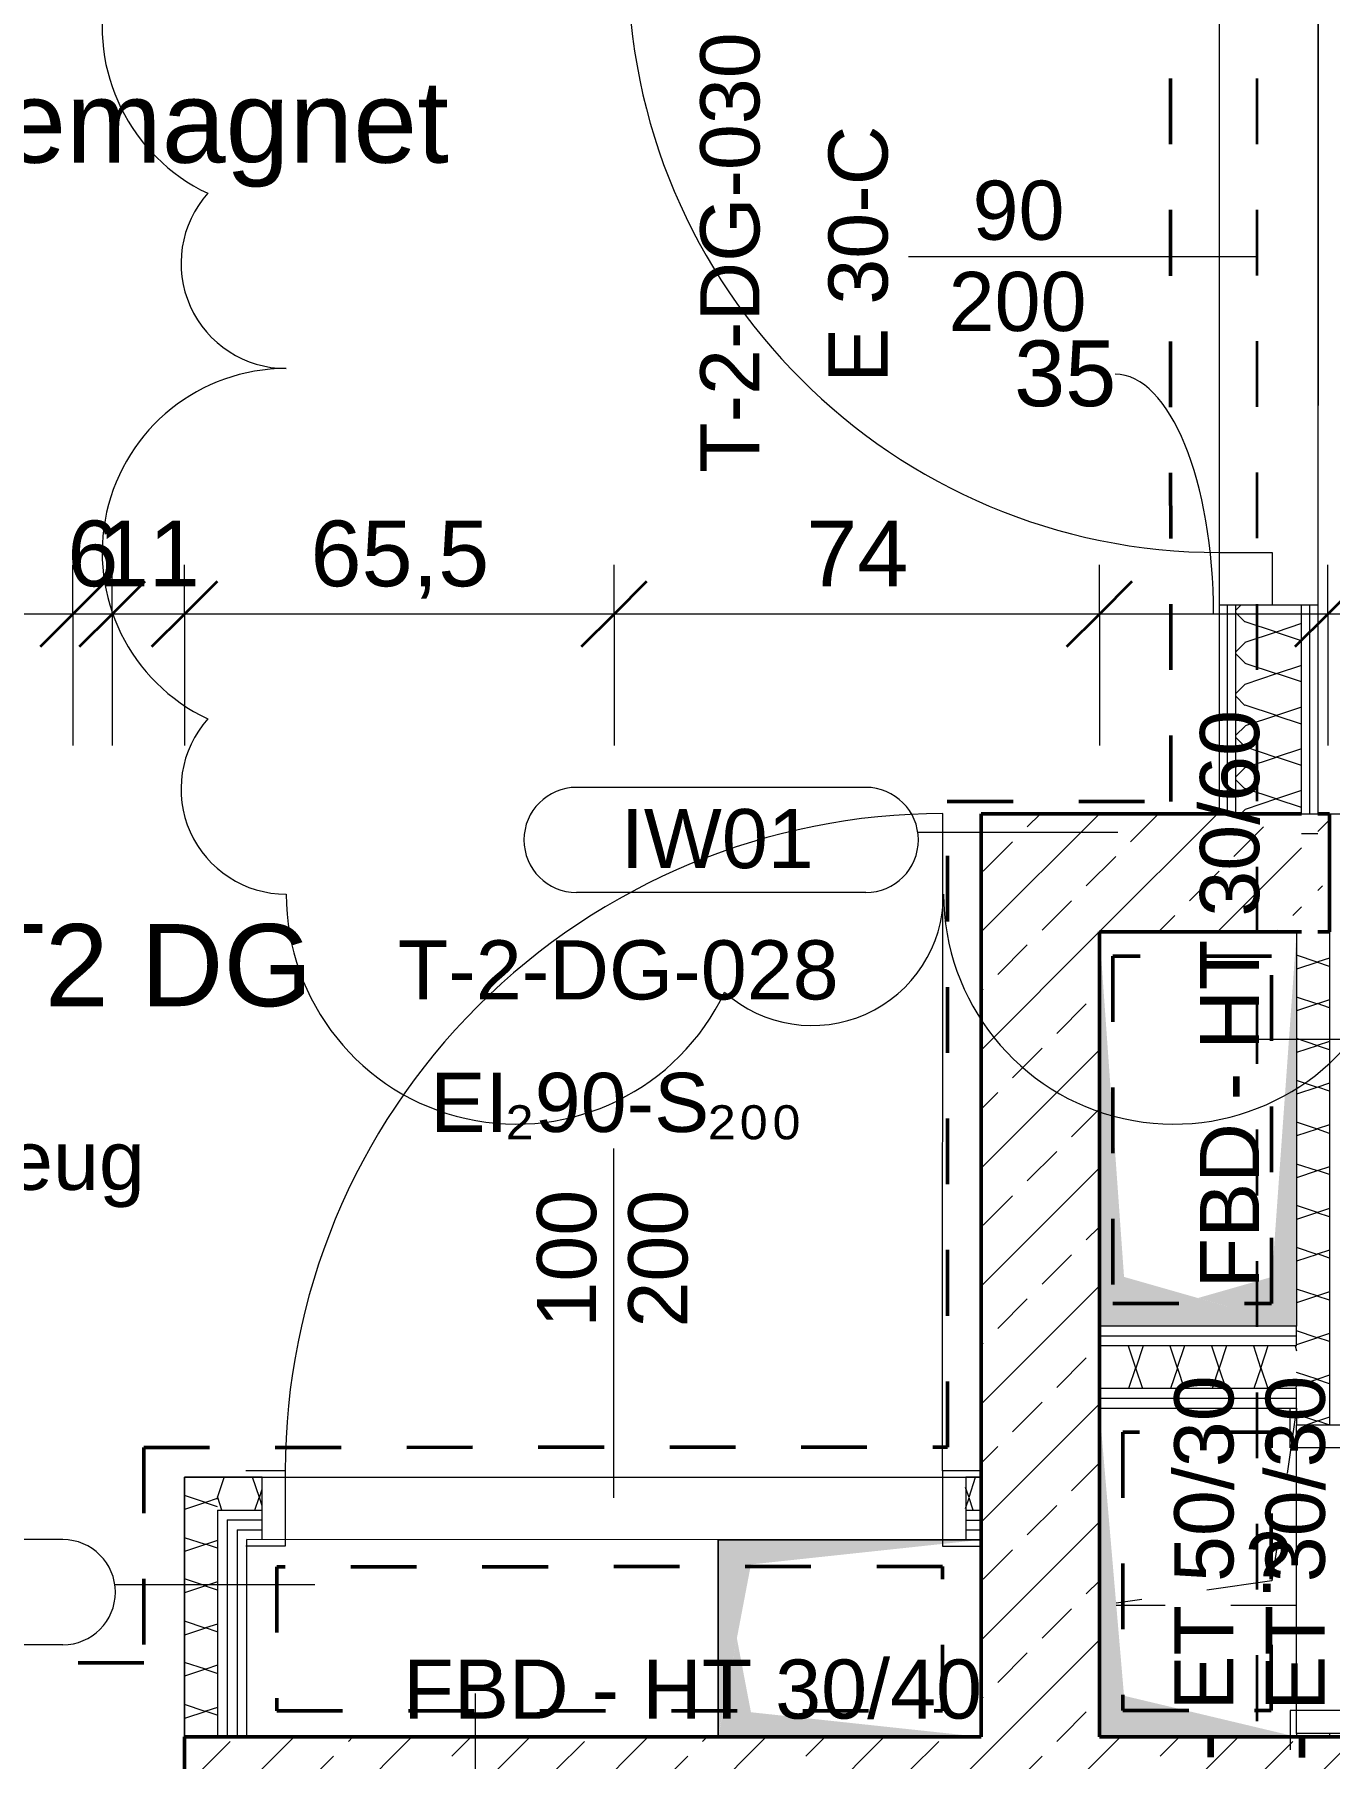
# Model space of a CAD drawing. Header units: metres. Extents: x -67.4 to -27.2, y 43.9 to 89.6.
# Drawn here: x -48.836 to -46.866, y 57.313 to 59.937 of the extents above; entities that cross this region are included whole.
import ezdxf

# ---------------------------------------------------------------- set-up
doc = ezdxf.new("R2010")
doc.units = ezdxf.units.M
doc.linetypes.add('Strich Punkt Mittel', pattern=[0.015875, 0.00635, -0.004763, 0, -0.004763])
doc.linetypes.add('Verdeckt', pattern=[0.003, 0.002, -0.001])
for name, color, linetype, lineweight in [('A-DETL-GENF_', 92, 'Continuous', 13), ('A_2D', 7, 'Continuous', 13), ('A_Bemassung-50_', 4, 'Continuous', 9), ('A_Bemassung_', 4, 'Continuous', 9), ('A_Beschriftung_', 7, 'Continuous', 9), ('A_Brandabschnitte', 30, 'Verdeckt', 50), ('A_Decken', 8, 'Continuous', 13), ('A_Durchbruch_', 7, 'Continuous', 5), ('A_Durchbruch_Projektion', 8, 'Verdeckt', 5), ('A_Raeume_', 7, 'Continuous', 5), ('A_Raeume_Beschriftung_', 7, 'Continuous', 9), ('A_Raster_', 1, 'Continuous', 9), ('A_Tueren', 31, 'Continuous', 13), ('A_Waende', 7, 'Continuous', 13), ('G-ANNO-REVC-IDEN_', 71, 'Continuous', 9), ('G-ANNO-REVC_', 71, 'Continuous', 9)]:
    doc.layers.add(name, color=color, linetype=linetype, lineweight=lineweight)
doc.styles.add('Arial_2', font='arial.ttf', dxfattribs={"height": 0.09})
doc.styles.add('Arial_4', font='arial.ttf', dxfattribs={"height": 0.125})
doc.styles.add('Arial_5', font='arial.ttf', dxfattribs={"height": 0.1})
doc.styles.add('Segoe UI Symbol', font='seguisym.ttf', dxfattribs={"height": 0.09})
doc.dimstyles.new('WGA-Bemaßung_3', dxfattribs={"dimscale": 0.3048, "dimtxt": 0.102026, "dimasz": 0.328084, "dimexe": 0.246063, "dimexo": 0.0625, "dimgap": 0.04101, "dimtad": 1, "dimdec": 1, "dimlfac": 100, "dimrnd": 0.5, "dimdsep": 46, "dimtxsty": 'Arial_5', "dimblk1": 'OBLIQUE', "dimblk2": 'OBLIQUE', "dimsah": 1, "dimcen": 0.09, "dimdle": 0.246063, "dimazin": 2, "dimtfac": 1, "dimtdec": 4, "dimtix": 1, "dimtmove": 1, "dimatfit": 3, "dimfxl": 0.656168, "dimfxlon": 1, "dimtvp": 1, "dimtolj": 1, "dimtzin": 0, "dimarcsym": 2})
doc.dimstyles.new('WGA-Bemaßung_5', dxfattribs={"dimscale": 0.3048, "dimtxt": 0.102026, "dimasz": 0.328084, "dimexe": 0.246063, "dimexo": 0.0625, "dimgap": 0.04101, "dimtad": 1, "dimdec": 1, "dimlfac": 100, "dimrnd": 0.5, "dimdsep": 46, "dimtxsty": 'Arial_5', "dimblk1": 'OBLIQUE', "dimblk2": 'OBLIQUE', "dimsah": 1, "dimcen": 0.09, "dimdle": 0.246063, "dimazin": 2, "dimtfac": 1, "dimtdec": 4, "dimtix": 1, "dimtmove": 0, "dimatfit": 3, "dimfxl": 0.656168, "dimfxlon": 1, "dimtvp": 1, "dimtolj": 1, "dimtzin": 0, "dimarcsym": 2})
pattern_1 = [(45, (0, 0), (-0.08980256, 0.08980256), []), (45, (0.0898, 0), (-0.08980256, 0.08980256), [0.0635, -0.03175])]

# ---------------------------------------------------------------- blocks, each defined once
blk = doc.blocks.new('Symbol_Schatten - Bodendurchbruch_Schatten-6021197-263_PP_03DG_BT2')
at = {"layer": 'A-DETL-GENF_'}
blk.add_hatch(color=256, dxfattribs=at).paths.add_polyline_path([(-0.25, -0.15), (-0.1875, 0.1125), (0.25, 0.15), (-0.25, 0.15), (-0.25, -0.1408)])
blk = doc.blocks.new('Tür_Blockzarge_1 Flügel - 90x200_RB 106x208_Portale-11884410-263_PP_03DG_BT2')
at = {"layer": 'A_Tueren', "lineweight": 5}
blk.add_line((0.45, 0.075), (0.45, 0.975), dxfattribs=at)
at = {"layer": 'A_Tueren'}
for p, q in [((-0.53, 0.075), (-0.45, 0.075)), ((-0.53, -0.005), (-0.53, 0.075)), ((-0.53, 0.075), (0.53, 0.075)), ((-0.45, 0.075), (-0.45, -0.005)), ((0.45, 0.075), (0.53, 0.075)), ((0.45, -0.005), (0.45, 0.075)), ((0.53, 0.075), (0.53, -0.005)), ((-0.45, -0.005), (-0.53, -0.005)), ((0.53, -0.005), (0.45, -0.005)), ((-0.53, -0.075), (0.53, -0.075))]:
    blk.add_line(p, q, dxfattribs=at)
at = {"layer": 'A_Tueren', "lineweight": 5}
blk.add_arc((0.45, 0.075), 0.9, 90, 180, dxfattribs=at)
blk = doc.blocks.new('Symbol_Schatten - Bodendurchbruch_Schatten-9619166-263_PP_03DG_BT2')
at = {"layer": 'A-DETL-GENF_'}
blk.add_hatch(color=256, dxfattribs=at).paths.add_polyline_path([(0.1499, -0.2), (-0.1125, -0.15), (-0.15, 0.2), (-0.15, -0.2), (0.1499, -0.2)])
at = {"layer": 'A_2D'}
for p, q in [((-0.15, 0.2), (-0.15, -0.2)), ((-0.15, -0.2), (0.1499, -0.2))]:
    blk.add_line(p, q, dxfattribs=at)
at = {"layer": 'A_Durchbruch_'}
for p, q in [((-0.15, -0.2), (-0.15, 0.2)), ((0.1499, -0.2), (-0.15, -0.2))]:
    blk.add_line(p, q, dxfattribs=at)
blk = doc.blocks.new('Symbol_Schatten - Bodendurchbruch_Schatten-11174058-263_PP_03DG_BT2')
at = {"layer": 'A-DETL-GENF_'}
blk.add_hatch(color=256, dxfattribs=at).paths.add_polyline_path([(0.1408, -0.3), (0.15, -0.3), (-0.1125, -0.225), (-0.15, 0.3), (-0.15, -0.3)])
blk = doc.blocks.new('UZ_D1 - SL_1000x2000_Schachttür-8451892-263_PP_03DG_BT2')
at = {"layer": 'A_Tueren', "lineweight": 5}
for p, q in [((0.5, 0.0575), (0.5, 1.0575)), ((-0.56, 0.0575), (-0.5, 0.0575)), ((-0.5, 0.0575), (-0.5, -0.0575)), ((0.5, 0.0575), (0.5, -0.0575)), ((0.56, 0.0575), (0.5, 0.0575)), ((-0.5, -0.0575), (-0.56, -0.0575)), ((0.5, -0.0575), (0.56, -0.0575))]:
    blk.add_line(p, q, dxfattribs=at)
blk.add_arc((0.5, 0.0575), 1, 90, 180, dxfattribs=at)
blk = doc.blocks.new('UZ_D1 - SL_0400x1000_Schachttür-8452244-263_PP_03DG_BT2')
at = {"layer": 'A_Tueren', "lineweight": 5}
for p, q in [((0.2, 0.0575), (0.2, 0.4575)), ((-0.26, 0.0575), (-0.2, 0.0575)), ((-0.2, 0.0575), (-0.2, -0.0575)), ((0.2, 0.0575), (0.2, -0.0575)), ((0.26, 0.0575), (0.2, 0.0575)), ((-0.2, -0.0575), (-0.26, -0.0575)), ((0.2, -0.0575), (0.26, -0.0575))]:
    blk.add_line(p, q, dxfattribs=at)
blk.add_arc((0.2, 0.0575), 0.4, 90, 180, dxfattribs=at)
blk = doc.blocks.new('Symbol_Schatten - Bodendurchbruch_Schatten-9801908-263_PP_03DG_BT2')
at = {"layer": 'A-DETL-GENF_'}
blk.add_hatch(color=256, dxfattribs=at).paths.add_polyline_path([(-0.1499, -0.1989), (-0.1125, 0.15), (0, 0.1714), (-0.1499, 0.1998), (-0.1499, 0.15)])
blk = doc.blocks.new('Symbol_Schatten - Bodendurchbruch_Schatten-11174185-263_PP_03DG_BT2')
at = {"layer": 'A-DETL-GENF_'}
blk.add_hatch(color=256, dxfattribs=at).paths.add_polyline_path([(-0.15, 0.3), (-0.15, 0.3), (-0.15, -0.2997), (-0.1125, 0.225), (0, 0.2571), (-0.15, 0.3)])
blk = doc.blocks.new('Symbol_Schatten_Verdeckt_unten - Bodendurchbruch_Schatten_Verdeckt_unten-10838639-263_PP_03DG_BT2')
at = {"layer": 'A_Durchbruch_Projektion'}
for p, q in [((-0.15, 0.15), (0.1243, 0.15)), ((-0.1125, 0.1125), (0.1246, 0.1464)), ((-0.15, -0.15), (-0.1125, 0.1125))]:
    blk.add_line(p, q, dxfattribs=at)
blk = doc.blocks.new('BS_Tuer_PP - links-10002443-263_PP_03DG_BT2')
at = {"layer": 'A_Beschriftung_'}
blk.add_line((0, 0.000124), (0, 0.010761), dxfattribs=at)
blk = doc.blocks.new('BS_Tuer_PP - oben-10002441-263_PP_03DG_BT2')
at = {"layer": 'A_Beschriftung_'}
blk.add_line((0, 0.000124), (0, 0.010761), dxfattribs=at)
blk = doc.blocks.new('BS_Wand_Lollipop - links_unten-2026911-263_PP_03DG_BT2')
at = {"layer": 'A_Beschriftung_'}
for p, q in [((-0.00467, 0.001367), (-0.01347, 0.001367)), ((-0.003087, 0), (0.003, 0)), ((-0.00467, -0.001833), (-0.01347, -0.001833))]:
    blk.add_line(p, q, dxfattribs=at)
for centre, start, end in [((-0.01347, -0.000233), 90, 270), ((-0.00467, -0.000233), 270, 90)]:
    blk.add_arc(centre, 0.0016, start, end, dxfattribs=at)
blk = doc.blocks.new('BS_Wand_Lollipop - rechts_oben-2026913-263_PP_03DG_BT2')
at = {"layer": 'A_Beschriftung_'}
for p, q in [((0.0046, 0.0016), (0.0134, 0.0016)), ((-0.003, 0), (0.003, 0)), ((0.0046, -0.0016), (0.0134, -0.0016))]:
    blk.add_line(p, q, dxfattribs=at)
for centre, start, end in [((0.0046, 0), 90, 270), ((0.0134, 0), 270, 90)]:
    blk.add_arc(centre, 0.0016, start, end, dxfattribs=at)
blk = doc.blocks.new('DIMBLOCK386-263_PP_03DG_BT2')
at = {"layer": 'A_Bemassung-50_', "transparency": 16777216}
for p, q in [((-46.8687, 59.0549), (-46.8687, 59.1299)), ((-45.2087, 59.0548), (-45.2087, 59.1298)), ((-45.2087, 59.0548), (-46.8687, 59.0549)), ((-46.8687, 59.0549), (-46.8687, 58.8549)), ((-45.2087, 59.0548), (-45.2087, 58.8548))]:
    blk.add_line(p, q, dxfattribs=at)
at = {"layer": 'A_Bemassung-50_', "lineweight": 35, "transparency": 16777216}
for p, q in [((-46.8687, 59.0549), (-46.8187, 59.1049)), ((-45.2087, 59.0548), (-45.1587, 59.1048)), ((-46.8687, 59.0549), (-46.9187, 59.0049)), ((-45.2087, 59.0548), (-45.2587, 59.0048))]:
    blk.add_line(p, q, dxfattribs=at)
at = {"layer": 'A_Bemassung-50_', "color": 0, "transparency": 16777216, "insert": (-46.154, 59.1972), "char_height": 0.1, "width": 0.276883, "attachment_point": 1, "rotation": 359.9983, "line_spacing_factor": 0.941778, "style": 'Arial_5'}
blk.add_mtext('166', dxfattribs=at)
blk = doc.blocks.new('_Oblique')
at = {"color": 0, "linetype": 'ByBlock', "lineweight": -2}
blk.add_line((-0.5, -0.5), (0.5, 0.5), dxfattribs=at)
blk = doc.blocks.new('DIMBLOCK387-263_PP_03DG_BT2')
at = {"layer": 'A_Bemassung-50_', "transparency": 16777216}
for p, q in [((-47.2162, 59.0549), (-47.2162, 59.1299)), ((-46.8687, 59.0549), (-46.8687, 59.1299)), ((-46.8687, 59.0549), (-47.2162, 59.0549)), ((-47.2162, 59.0549), (-47.2162, 58.8549)), ((-46.8687, 59.0549), (-46.8687, 58.8549))]:
    blk.add_line(p, q, dxfattribs=at)
at = {"layer": 'A_Bemassung-50_', "lineweight": 35, "transparency": 16777216}
for p, q in [((-47.2162, 59.0549), (-47.1662, 59.1049)), ((-46.8687, 59.0549), (-46.8187, 59.1049)), ((-47.2162, 59.0549), (-47.2662, 59.0049)), ((-46.8687, 59.0549), (-46.9187, 59.0049))]:
    blk.add_line(p, q, dxfattribs=at)
at = {"layer": 'A_Bemassung-50_', "transparency": 16777216}
blk.add_ellipse((-47.1921, 59.0549), major_axis=(0, 0.3651), ratio=0.409875, start_param=4.712389, end_param=6.283185, dxfattribs=at)
at = {"layer": 'A_Bemassung-50_', "color": 0, "transparency": 16777216, "insert": (-47.3459, 59.4713), "char_height": 0.1, "width": 0.184588, "attachment_point": 1, "rotation": 359.9983, "line_spacing_factor": 0.941778, "style": 'Arial_5'}
blk.add_mtext('35', dxfattribs=at)
blk = doc.blocks.new('DIMBLOCK388-263_PP_03DG_BT2')
at = {"layer": 'A_Bemassung-50_', "transparency": 16777216}
for p, q in [((-47.9545, 59.0549), (-47.9545, 59.1299)), ((-47.2162, 59.0549), (-47.2162, 59.1299)), ((-47.2162, 59.0549), (-47.9545, 59.0549)), ((-47.9545, 59.0549), (-47.9545, 58.8549)), ((-47.2162, 59.0549), (-47.2162, 58.8549))]:
    blk.add_line(p, q, dxfattribs=at)
at = {"layer": 'A_Bemassung-50_', "lineweight": 35, "transparency": 16777216}
for p, q in [((-47.9545, 59.0549), (-47.9045, 59.1049)), ((-47.2162, 59.0549), (-47.1662, 59.1049)), ((-47.9545, 59.0549), (-48.0045, 59.0049)), ((-47.2162, 59.0549), (-47.2662, 59.0049))]:
    blk.add_line(p, q, dxfattribs=at)
at = {"layer": 'A_Bemassung-50_', "color": 0, "transparency": 16777216, "insert": (-47.6622, 59.1972), "char_height": 0.1, "width": 0.184588, "attachment_point": 1, "rotation": 359.9983, "line_spacing_factor": 0.941778, "style": 'Arial_5'}
blk.add_mtext('74', dxfattribs=at)
blk = doc.blocks.new('DIMBLOCK389-263_PP_03DG_BT2')
at = {"layer": 'A_Bemassung-50_', "transparency": 16777216}
for p, q in [((-48.6079, 59.0549), (-48.6079, 59.1299)), ((-47.9545, 59.0549), (-47.9545, 59.1299)), ((-47.9545, 59.0549), (-48.6079, 59.0549)), ((-48.6079, 59.0549), (-48.6079, 58.8549)), ((-47.9545, 59.0549), (-47.9545, 58.8549))]:
    blk.add_line(p, q, dxfattribs=at)
at = {"layer": 'A_Bemassung-50_', "lineweight": 35, "transparency": 16777216}
for p, q in [((-48.6079, 59.0549), (-48.5579, 59.1049)), ((-47.9545, 59.0549), (-47.9045, 59.1049)), ((-48.6079, 59.0549), (-48.6579, 59.0049)), ((-47.9545, 59.0549), (-48.0045, 59.0049))]:
    blk.add_line(p, q, dxfattribs=at)
at = {"layer": 'A_Bemassung-50_', "color": 0, "transparency": 16777216, "insert": (-48.4162, 59.1972), "char_height": 0.1, "width": 0.323972, "attachment_point": 1, "rotation": 359.9983, "line_spacing_factor": 0.941778, "style": 'Arial_5'}
blk.add_mtext('65,5', dxfattribs=at)
blk = doc.blocks.new('DIMBLOCK390-263_PP_03DG_BT2')
at = {"layer": 'A_Bemassung-50_', "transparency": 16777216}
for p, q in [((-48.7179, 59.0549), (-48.7179, 59.1299)), ((-48.6079, 59.0549), (-48.6079, 59.1299)), ((-48.6079, 59.0549), (-48.7179, 59.0549)), ((-48.7179, 59.0549), (-48.7179, 58.8549)), ((-48.6079, 59.0549), (-48.6079, 58.8549))]:
    blk.add_line(p, q, dxfattribs=at)
at = {"layer": 'A_Bemassung-50_', "lineweight": 35, "transparency": 16777216}
for p, q in [((-48.7179, 59.0549), (-48.6679, 59.1049)), ((-48.6079, 59.0549), (-48.5579, 59.1049)), ((-48.7179, 59.0549), (-48.7679, 59.0049)), ((-48.6079, 59.0549), (-48.6579, 59.0049))]:
    blk.add_line(p, q, dxfattribs=at)
at = {"layer": 'A_Bemassung-50_', "color": 0, "transparency": 16777216, "insert": (-48.7398, 59.1972), "char_height": 0.1, "width": 0.184588, "attachment_point": 1, "rotation": 359.9983, "line_spacing_factor": 0.941778, "style": 'Arial_5'}
blk.add_mtext('11', dxfattribs=at)
blk = doc.blocks.new('DIMBLOCK391-263_PP_03DG_BT2')
at = {"layer": 'A_Bemassung-50_', "transparency": 16777216}
for p, q in [((-48.7775, 59.0549), (-48.7775, 59.1299)), ((-48.7179, 59.0549), (-48.7179, 59.1299)), ((-48.7179, 59.0549), (-48.7775, 59.0549)), ((-48.7775, 59.0549), (-48.7775, 58.8549)), ((-48.7179, 59.0549), (-48.7179, 58.8549))]:
    blk.add_line(p, q, dxfattribs=at)
at = {"layer": 'A_Bemassung-50_', "lineweight": 35, "transparency": 16777216}
for p, q in [((-48.7775, 59.0549), (-48.7275, 59.1049)), ((-48.7179, 59.0549), (-48.6679, 59.1049)), ((-48.7775, 59.0549), (-48.8275, 59.0049)), ((-48.7179, 59.0549), (-48.7679, 59.0049))]:
    blk.add_line(p, q, dxfattribs=at)
at = {"layer": 'A_Bemassung-50_', "color": 0, "transparency": 16777216, "insert": (-48.7861, 59.1972), "char_height": 0.1, "width": 0.092294, "attachment_point": 1, "rotation": 359.9983, "line_spacing_factor": 0.941778, "style": 'Arial_5'}
blk.add_mtext('6', dxfattribs=at)
blk = doc.blocks.new('DIMBLOCK392-263_PP_03DG_BT2')
at = {"layer": 'A_Bemassung-50_', "transparency": 16777216}
for p, q in [((-50.4575, 59.055), (-50.4575, 59.13)), ((-48.7775, 59.0549), (-48.7775, 59.1299)), ((-48.7775, 59.0549), (-50.4575, 59.055)), ((-50.4575, 59.055), (-50.4575, 58.855)), ((-48.7775, 59.0549), (-48.7775, 58.8549))]:
    blk.add_line(p, q, dxfattribs=at)
at = {"layer": 'A_Bemassung-50_', "lineweight": 35, "transparency": 16777216}
for p, q in [((-50.4575, 59.055), (-50.4075, 59.105)), ((-48.7775, 59.0549), (-48.7275, 59.1049)), ((-50.4575, 59.055), (-50.5075, 59.005)), ((-48.7775, 59.0549), (-48.8275, 59.0049))]:
    blk.add_line(p, q, dxfattribs=at)
at = {"layer": 'A_Bemassung-50_', "color": 0, "transparency": 16777216, "insert": (-49.7329, 59.1973), "char_height": 0.1, "width": 0.276883, "attachment_point": 1, "rotation": 359.9983, "line_spacing_factor": 0.941778, "style": 'Arial_5'}
blk.add_mtext('168', dxfattribs=at)
blk = doc.blocks.new('Family - ___-11884437-263_PP_03DG_BT2')
at = {"layer": 'G-ANNO-REVC_'}
for centre, radius, start, end in [((-21.6428, 73.9807), 0.28, 67.36, 222.1512), ((-21.7813, 73.6484), 0.16, 115.5497, 247.36), ((-21.9507, 73.2423), 0.28, 67.36, 222.1512), ((-22.0893, 72.91), 0.16, 115.5497, 247.36), ((-21.8279, 72.6276), 0.35, 157.36, 312.1512), ((-21.4125, 72.4544), 0.2, 205.5497, 337.36), ((-20.9049, 72.2427), 0.35, 157.36, 312.1512)]:
    blk.add_arc(centre, radius, start, end, dxfattribs=at)

msp = doc.modelspace()

# ---------------------------------------------------------------- hatches: boundary and pattern name
at = {"layer": 'A_Waende', "lineweight": 5}
h = msp.add_hatch(dxfattribs=at)
h.set_pattern_fill('FP_141', color=250, angle=247.64, style=0, pattern_type=2)
h.set_pattern_definition([(134.998, (-46.88369, 59.43989), (-0.253995, 0.127012), [0.02245, -0.15715]), (134.998, (-46.99483, 59.487775), (-0.253995, 0.127012), [0.02245, -0.15715]), (134.998, (-46.88344, 59.50359), (-0.253995, 0.127012), [0.02245, -0.15715]), (134.998, (-46.99496, 59.550545), (-0.253995, 0.127012), [0.02245, -0.15715]), (161.563, (-46.899683, 59.456206), (-0.5079932, 0.1270184), [0.0502, -0.35141]), (161.563, (-46.947446, 59.47153), (-0.5079932, 0.1270184), [0.0502, -0.35141]), (161.563, (-46.899814, 59.518976), (-0.5079932, 0.1270184), [0.0502, -0.35141]), (161.563, (-46.947196, 59.535223), (-0.5079932, 0.1270184), [0.0502, -0.35141]), (224.998, (-46.99514, 59.45547), (0.254004, 0.126995), [0.02245, -0.15715]), (224.998, (-46.88344, 59.50359), (0.254004, 0.126995), [0.02245, -0.15715]), (224.998, (-46.99489, 59.51916), (0.254004, 0.126995), [0.02245, -0.15715]), (224.998, (-46.88357, 59.56636), (0.254004, 0.126995), [0.02245, -0.15715]), (198.433, (-46.947446, 59.47153), (0.508002, 0.126983), [0.0502, -0.35141]), (198.433, (-46.89975, 59.48759), (0.508002, 0.126983), [0.0502, -0.35141]), (198.433, (-46.947196, 59.535223), (0.508002, 0.126983), [0.0502, -0.35141]), (198.433, (-46.8995, 59.551285), (0.508002, 0.126983), [0.0502, -0.35141])])
h.paths.add_polyline_path([(-46.9087, 58.7511), (-46.9087, 59.0686), (-47.0087, 59.0686), (-47.0087, 58.7511), (-46.9162, 58.7511)])
h = msp.add_hatch(dxfattribs=at)
h.set_pattern_fill('FP_2', color=250, style=0, pattern_type=2)
h.set_pattern_definition(pattern_1)
h.paths.add_polyline_path([(-46.8662, 58.5711), (-46.8662, 58.5711), (-46.8662, 58.7511), (-46.8837, 58.7511), (-46.8837, 58.5711), (-46.8662, 58.5711)])
h.paths.add_polyline_path([(-46.9162, 58.5711), (-46.9087, 58.5711), (-46.9087, 58.7511), (-47.3962, 58.7511), (-47.396, 58.5711), (-46.9162, 58.5711)])
h = msp.add_hatch(dxfattribs=at)
h.set_pattern_fill('FP_2', color=250, style=0, pattern_type=2)
h.set_pattern_definition(pattern_1)
h.paths.add_polyline_path([(-47.2162, 57.3461), (-47.2162, 57.3461), (-47.2162, 58.5711), (-47.3962, 58.5711), (-47.3962, 57.3461), (-47.3432, 57.3461)])
h = msp.add_hatch(dxfattribs=at)
h.set_pattern_fill('FP_90', color=250, angle=247.64, style=0, pattern_type=2)
h.set_pattern_definition([(134.998, (-46.8213, 58.04855), (-0.253995, 0.127012), [0.02245, -0.15715]), (134.998, (-46.93244, 58.09643), (-0.253995, 0.127012), [0.02245, -0.15715]), (134.998, (-46.82105, 58.11224), (-0.253995, 0.127012), [0.02245, -0.15715]), (134.998, (-46.93219, 58.16012), (-0.253995, 0.127012), [0.02245, -0.15715]), (161.563, (-46.837295, 58.06486), (-0.5079932, 0.1270184), [0.0502, -0.35141]), (161.563, (-46.885058, 58.08018), (-0.5079932, 0.1270184), [0.0502, -0.35141]), (161.563, (-46.837426, 58.12763), (-0.5079932, 0.1270184), [0.0502, -0.35141]), (161.563, (-46.88481, 58.143876), (-0.5079932, 0.1270184), [0.0502, -0.35141]), (224.998, (-46.93237, 58.06504), (0.254004, 0.126995), [0.02245, -0.15715]), (224.998, (-46.82105, 58.11224), (0.254004, 0.126995), [0.02245, -0.15715]), (224.998, (-46.932505, 58.12781), (0.254004, 0.126995), [0.02245, -0.15715]), (224.998, (-46.8208, 58.17594), (0.254004, 0.126995), [0.02245, -0.15715]), (198.433, (-46.885058, 58.08018), (0.508002, 0.126983), [0.0502, -0.35141]), (198.433, (-46.83736, 58.096244), (0.508002, 0.126983), [0.0502, -0.35141]), (198.433, (-46.88481, 58.143876), (0.508002, 0.126983), [0.0502, -0.35141]), (198.433, (-46.83711, 58.15994), (0.508002, 0.126983), [0.0502, -0.35141])])
h.paths.add_polyline_path([(-46.8662, 57.3461), (-46.8662, 57.3511), (-46.9162, 57.3511), (-46.9162, 57.3461), (-46.8837, 57.3461)])
h.paths.add_polyline_path([(-46.8662, 57.8211), (-46.8662, 57.8211), (-46.8662, 58.5711), (-46.9162, 58.5711), (-46.9162, 57.8211), (-46.8887, 57.8211)])
h.paths.add_polyline_path([(-46.9162, 57.8611), (-46.9162, 57.8611), (-46.9162, 57.8761)])
h = msp.add_hatch(dxfattribs=at)
h.set_pattern_fill('FP_103', color=250, angle=-112.36, style=0, pattern_type=2)
h.set_pattern_definition([(225, (-47.06626, 57.9709), (-0.127012, -0.253995), [0.02245, -0.15715]), (225, (-47.11414, 57.85976), (-0.127012, -0.253995), [0.02245, -0.15715]), (225, (-47.12995, 57.97115), (-0.127012, -0.253995), [0.02245, -0.15715]), (224.998, (-47.17783, 57.860005), (-0.127012, -0.253995), [0.02245, -0.15715]), (251.563, (-47.08219, 57.955825), (-0.127018, -0.507993), [0.0502, -0.35141]), (251.563, (-47.09789, 57.907138), (-0.127018, -0.507993), [0.0502, -0.35141]), (251.563, (-47.145338, 57.95477), (-0.1270184, -0.507993), [0.0502, -0.35141]), (251.563, (-47.161585, 57.907387), (-0.1270184, -0.507993), [0.0502, -0.35141]), (315, (-47.08183, 57.85944), (-0.126995, 0.254004), [0.02245, -0.15715]), (315, (-47.12995, 57.97115), (-0.126995, 0.254004), [0.02245, -0.15715]), (315, (-47.14552, 57.85969), (-0.126995, 0.254004), [0.02245, -0.15715]), (314.998, (-47.19272, 57.97102), (-0.126995, 0.254004), [0.02245, -0.15715]), (288.433, (-47.09789, 57.907138), (-0.126983, 0.508002), [0.0502, -0.35141]), (288.433, (-47.113953, 57.954835), (-0.126983, 0.508002), [0.0502, -0.35141]), (288.433, (-47.161585, 57.907387), (-0.126983, 0.508002), [0.0502, -0.35141]), (288.433, (-47.177647, 57.955084), (-0.126983, 0.508002), [0.0502, -0.35141])])
h.paths.add_polyline_path([(-46.9162, 57.8761), (-46.9162, 57.9411), (-47.2162, 57.9411), (-47.2162, 57.8761), (-46.9162, 57.8761)])
h = msp.add_hatch(dxfattribs=at)
h.set_pattern_fill('FP_101', color=250, angle=247.64, style=0, pattern_type=2)
h.set_pattern_definition([(135, (-48.51241, 57.54395), (-0.253995, 0.127012), [0.02245, -0.15715]), (135, (-48.62393, 57.590905), (-0.253995, 0.127012), [0.02245, -0.15715]), (134.998, (-48.51347, 57.6071), (-0.253995, 0.127012), [0.02245, -0.15715]), (134.998, (-48.62368, 57.6546), (-0.253995, 0.127012), [0.02245, -0.15715]), (161.563, (-48.52879, 57.559337), (-0.507993, 0.1270184), [0.0502, -0.35141]), (161.563, (-48.57617, 57.575583), (-0.507993, 0.1270184), [0.0502, -0.35141]), (161.563, (-48.52854, 57.62303), (-0.507993, 0.1270184), [0.0502, -0.35141]), (161.563, (-48.576302, 57.638353), (-0.507993, 0.1270184), [0.0502, -0.35141]), (225, (-48.62387, 57.55952), (0.254004, 0.126995), [0.02245, -0.15715]), (224.998, (-48.51347, 57.6071), (0.254004, 0.126995), [0.02245, -0.15715]), (224.998, (-48.62362, 57.623215), (0.254004, 0.126995), [0.02245, -0.15715]), (224.998, (-48.51322, 57.67079), (0.254004, 0.126995), [0.02245, -0.15715]), (198.433, (-48.57617, 57.575583), (0.508002, 0.126983), [0.0502, -0.35141]), (198.433, (-48.528474, 57.591646), (0.508002, 0.126983), [0.0502, -0.35141]), (198.433, (-48.576302, 57.638353), (0.508002, 0.126983), [0.0502, -0.35141]), (198.433, (-48.528605, 57.654415), (0.508002, 0.126983), [0.0502, -0.35141])])
h.paths.add_polyline_path([(-48.5579, 57.3462), (-48.5579, 57.7412), (-48.6079, 57.7409), (-48.6078, 57.3462), (-48.5968, 57.3462)])
h = msp.add_hatch(dxfattribs=at)
h.set_pattern_fill('FP_102', color=250, angle=-112.36, style=0, pattern_type=2)
h.set_pattern_definition([(44.998, (-47.95449, 57.6464), (0.127012, 0.253995), [0.02245, -0.15715]), (44.998, (-47.906605, 57.757545), (0.127012, 0.253995), [0.02245, -0.15715]), (44.998, (-47.89079, 57.64615), (0.127012, 0.253995), [0.02245, -0.15715]), (44.998, (-47.84291, 57.7573), (0.127012, 0.253995), [0.02245, -0.15715]), (71.563, (-47.938554, 57.661476), (0.1270184, 0.5079932), [0.0502, -0.35141]), (71.563, (-47.92285, 57.710163), (0.1270184, 0.5079932), [0.0502, -0.35141]), (71.563, (-47.875404, 57.66253), (0.1270184, 0.5079932), [0.0502, -0.35141]), (71.563, (-47.859158, 57.709914), (0.1270184, 0.5079932), [0.0502, -0.35141]), (134.998, (-47.93891, 57.75786), (0.126995, -0.254004), [0.02245, -0.15715]), (134.998, (-47.89079, 57.64615), (0.126995, -0.254004), [0.02245, -0.15715]), (134.998, (-47.87522, 57.75761), (0.126995, -0.254004), [0.02245, -0.15715]), (134.998, (-47.82802, 57.646285), (0.126995, -0.254004), [0.02245, -0.15715]), (108.433, (-47.92285, 57.710163), (0.126983, -0.508002), [0.0502, -0.35141]), (108.433, (-47.90679, 57.662466), (0.126983, -0.508002), [0.0502, -0.35141]), (108.433, (-47.859158, 57.709914), (0.126983, -0.508002), [0.0502, -0.35141]), (108.433, (-47.843095, 57.662217), (0.126983, -0.508002), [0.0502, -0.35141])])
h.paths.add_polyline_path([(-47.4196, 57.6911), (-47.3962, 57.6911), (-47.3963, 57.7411), (-47.4196, 57.741), (-47.4196, 57.6911)])
h.paths.add_polyline_path([(-48.4896, 57.6912), (-48.4896, 57.6912), (-48.4896, 57.7412), (-48.5579, 57.741), (-48.5579, 57.6912), (-48.5129, 57.6912)])
h = msp.add_hatch(dxfattribs=at)
h.set_pattern_fill('FP_2', color=250, style=0, pattern_type=2)
h.set_pattern_definition(pattern_1)
h.paths.add_polyline_path([(-48.428, 55.2087), (-48.4279, 57.3462), (-48.6079, 57.346), (-48.608, 55.2087), (-48.4334, 55.2087)])
h = msp.add_hatch(dxfattribs=at)
h.set_pattern_fill('FP_2', color=250, style=0, pattern_type=2)
h.set_pattern_definition(pattern_1)
h.paths.add_polyline_path([(-47.0637, 57.1661), (-47.0637, 57.3461), (-48.4279, 57.346), (-48.4279, 57.1662), (-47.1978, 57.1661)])
h = msp.add_hatch(dxfattribs=at)
h.set_pattern_fill('FP_2', color=250, style=0, pattern_type=2)
h.set_pattern_definition(pattern_1)
h.paths.add_polyline_path([(-46.8838, 55.0286), (-46.8838, 55.0286), (-46.8838, 55.2436), (-47.0638, 55.2436), (-47.0638, 55.0286), (-46.9254, 55.0286)])
h.paths.add_polyline_path([(-46.8838, 56.1636), (-46.8837, 56.1636), (-46.8837, 57.3461), (-47.0637, 57.3461), (-47.0637, 56.1636), (-46.9162, 56.1636)])
h = msp.add_hatch(dxfattribs=at)
h.set_pattern_fill('FP_2', color=250, style=0, pattern_type=2)
h.set_pattern_definition(pattern_1)
h.paths.add_polyline_path([(-45.2087, 57.1661), (-45.2087, 57.1661), (-45.2087, 57.3461), (-45.7737, 57.3461), (-45.7737, 57.1661), (-45.2539, 57.1661)])
h.paths.add_polyline_path([(-46.7937, 57.1661), (-46.7937, 57.1661), (-46.7937, 57.3461), (-46.8837, 57.3461), (-46.8837, 57.1661), (-46.8837, 57.1661), (-46.8129, 57.1661)])
h.paths.add_polyline_path([(-46.8837, 57.1661), (-46.8837, 57.1662), (-46.8698, 57.3088)])

# ---------------------------------------------------------------- linework, layer by layer
at = {"layer": 'A_Brandabschnitte'}
for p, q in [((-47.1075, 58.7699), (-47.1083, 60.0919)), ((-47.4475, 58.7698), (-47.1075, 58.7699)), ((-47.447, 57.7871), (-47.4475, 58.7698)), ((-47.1956, 58.5345), (-47.1956, 58.0055)), ((-46.9542, 58.5345), (-47.1956, 58.5345)), ((-46.9542, 58.0055), (-46.9542, 58.5345)), ((-47.1956, 58.0055), (-46.9542, 58.0055)), ((-46.955, 57.8099), (-47.1806, 57.8098)), ((-47.1806, 57.8098), (-47.1803, 57.3862)), ((-46.9548, 57.3862), (-46.955, 57.8099)), ((-48.6697, 57.7865), (-47.447, 57.7871)), ((-48.6697, 57.7865), (-48.6697, 57.4588)), ((-47.4549, 57.6054), (-48.4674, 57.6048)), ((-48.4674, 57.6048), (-48.4673, 57.3859)), ((-47.4548, 57.3859), (-47.4549, 57.6054)), ((-48.6697, 57.4588), (-48.8819, 57.4588)), ((-48.4673, 57.3859), (-47.4548, 57.3859)), ((-47.1803, 57.3862), (-46.9548, 57.3862))]:
    msp.add_line(p, q, dxfattribs=at)
at = {"layer": 'A_Decken'}
for p, q in [((-47.3962, 58.2312), (-47.3963, 58.721)), ((-46.9087, 58.7212), (-46.8837, 58.7212)), ((-48.6079, 57.3462), (-48.608, 57.741)), ((-48.4896, 57.741), (-47.3962, 57.7413)), ((-47.3962, 57.646), (-47.7962, 57.646)), ((-47.7962, 57.646), (-47.7962, 57.3462))]:
    msp.add_line(p, q, dxfattribs=at)
at = {"layer": 'A_Raeume_', "flags": 128}
for points in [[(-45.2712, 57.4086), (-45.2707, 75.6339), (-46.8207, 75.634), (-46.8209, 68.8038), (-46.8211, 60.1286), (-46.8836, 60.1286), (-46.8836, 60.127), (-46.8837, 58.7511), (-46.8212, 58.7511), (-46.8212, 58.6611), (-46.8212, 57.9086), (-46.8212, 57.4086)], [(-53.9886, 60.1288), (-53.9888, 55.2088), (-50.6278, 55.2087), (-50.6277, 57.2287), (-50.4577, 57.2287), (-48.7776, 57.2286), (-48.6079, 57.2286), (-48.6079, 57.7412), (-47.3962, 57.7411), (-47.3962, 57.9086), (-47.3962, 58.7511), (-47.0337, 58.7511), (-47.0336, 60.1286), (-48.1311, 60.1287), (-53.4386, 60.1288)]]:
    msp.add_lwpolyline(points, close=True, dxfattribs=at)
at = {"layer": 'A_Raster_', "linetype": 'Strich Punkt Mittel', "lineweight": 35}
msp.add_line((-46.9759, 85.8702), (-46.9771, 46.5269), dxfattribs=at)
at = {"layer": 'A_Waende'}
for p, q in [((-47.0337, 58.7511), (-47.0336, 60.1286)), ((-46.8836, 60.1286), (-46.8837, 58.7511)), ((-47.0087, 59.0686), (-47.0337, 59.0686)), ((-47.0087, 58.7511), (-47.0087, 59.0686)), ((-46.8837, 59.0686), (-46.9087, 59.0686)), ((-46.9087, 58.7511), (-46.9087, 59.0686)), ((-46.8662, 58.5711), (-46.8662, 57.8211)), ((-46.9162, 57.9711), (-47.2162, 57.9711)), ((-46.9162, 57.9411), (-46.9162, 57.9711)), ((-46.9162, 57.9411), (-47.2162, 57.9411)), ((-46.9162, 57.8761), (-47.2162, 57.8761)), ((-46.9162, 57.8461), (-46.9162, 57.8761)), ((-47.2162, 57.8461), (-46.9162, 57.8461)), ((-46.9162, 57.3511), (-46.9162, 57.8211)), ((-46.8662, 57.8211), (-46.8212, 57.8211)), ((-48.4896, 57.7412), (-47.4196, 57.7411)), ((-48.5579, 57.6912), (-48.5579, 57.3462)), ((-48.5579, 57.6912), (-48.4896, 57.6912)), ((-48.4896, 57.6462), (-48.4896, 57.6912)), ((-47.4196, 57.6911), (-47.4196, 57.6461)), ((-47.4196, 57.6911), (-47.3962, 57.6911)), ((-48.5129, 57.3462), (-48.5129, 57.6462)), ((-47.3962, 57.6461), (-48.5129, 57.6462)), ((-46.8212, 57.3511), (-46.8662, 57.3511)), ((-46.8662, 57.3511), (-46.8662, 57.3461))]:
    msp.add_line(p, q, dxfattribs=at)
at = {"layer": 'A_Waende', "lineweight": 18}
for p, q in [((-47.0212, 58.7511), (-47.0212, 59.0686)), ((-46.8962, 58.7511), (-46.8962, 59.0686)), ((-46.9087, 58.7511), (-46.8837, 58.7511)), ((-46.9162, 57.9561), (-47.2162, 57.9561)), ((-46.9162, 57.8611), (-47.2162, 57.8611)), ((-48.5429, 57.6762), (-48.5429, 57.3462)), ((-48.5429, 57.6762), (-48.4896, 57.6762)), ((-47.4196, 57.6761), (-47.3962, 57.6761)), ((-48.5279, 57.6612), (-48.5279, 57.3462)), ((-48.5279, 57.6612), (-48.4896, 57.6612)), ((-47.4196, 57.6611), (-47.3962, 57.6611))]:
    msp.add_line(p, q, dxfattribs=at)
at = {"layer": 'A_Waende', "color": 250, "lineweight": 5}
for p, q in [((-46.9087, 59.0686), (-47.0087, 59.0686)), ((-46.9162, 58.5711), (-46.9162, 57.9711)), ((-46.9162, 57.8461), (-46.9162, 57.8211)), ((-46.9162, 57.8211), (-46.8662, 57.8211)), ((-48.6079, 57.7412), (-48.6079, 57.3462)), ((-48.4896, 57.7412), (-48.6079, 57.7412)), ((-48.4896, 57.6912), (-48.4896, 57.7412)), ((-47.3962, 57.7411), (-47.4196, 57.7411)), ((-47.4196, 57.7411), (-47.4196, 57.6911)), ((-46.8662, 57.3511), (-46.9162, 57.3511)), ((-46.9162, 57.3511), (-46.9162, 57.3461))]:
    msp.add_line(p, q, dxfattribs=at)
at = {"layer": 'A_Waende', "color": 10, "lineweight": 50}
for p, q in [((-46.9087, 58.7511), (-47.3962, 58.7511)), ((-47.3962, 58.7511), (-47.3962, 57.3461)), ((-46.8662, 58.7511), (-46.8837, 58.7511)), ((-46.8662, 58.7511), (-46.8662, 58.5711)), ((-47.2162, 58.5711), (-46.9087, 58.5711)), ((-47.2162, 57.3461), (-47.2162, 58.5711)), ((-46.8837, 58.5711), (-46.8662, 58.5711)), ((-48.6079, 57.3462), (-48.608, 55.2087)), ((-47.3962, 57.3461), (-48.6079, 57.3462)), ((-47.2162, 57.3461), (-46.7937, 57.3461)), ((-46.8837, 57.3461), (-46.9162, 57.3461))]:
    msp.add_line(p, q, dxfattribs=at)

# ---------------------------------------------------------------- block references
at = {"layer": 'A_2D'}
for name, p, rotation in [('Symbol_Schatten - Bodendurchbruch_Schatten-11174058-263_PP_03DG_BT2', (-47.0662, 58.2711), 359.998275878371), ('Symbol_Schatten - Bodendurchbruch_Schatten-11174185-263_PP_03DG_BT2', (-47.0662, 58.2711), 179.998275878371), ('Symbol_Schatten - Bodendurchbruch_Schatten-6021197-263_PP_03DG_BT2', (-47.0662, 57.5961), 89.99827587846536), ('Symbol_Schatten_Verdeckt_unten - Bodendurchbruch_Schatten_Verdeckt_unten-10838639-263_PP_03DG_BT2', (-47.0662, 57.6961), 179.9982758785824), ('Symbol_Schatten - Bodendurchbruch_Schatten-9619166-263_PP_03DG_BT2', (-47.5962, 57.496), 269.9982758784652), ('Symbol_Schatten - Bodendurchbruch_Schatten-9801908-263_PP_03DG_BT2', (-47.5962, 57.496), 89.99827587846524)]:
    msp.add_blockref(name, p, dxfattribs=dict(at, rotation=rotation))
at = {"layer": 'A_Beschriftung_', "xscale": 49.99999999999998, "yscale": 49.99999999999998, "zscale": 49.99999999999998}
for name, p, rotation in [('BS_Tuer_PP - links-10002443-263_PP_03DG_BT2', (-46.9686, 59.5986), 89.99827587846512), ('BS_Tuer_PP - oben-10002441-263_PP_03DG_BT2', (-47.9546, 57.7037), 359.9982758785824), ('BS_Wand_Lollipop - links_unten-2026911-263_PP_03DG_BT2', (-48.1654, 57.262), 89.99999999999991)]:
    msp.add_blockref(name, p, dxfattribs=dict(at, rotation=rotation))
for name, p in [('BS_Wand_Lollipop - links_unten-2026911-263_PP_03DG_BT2', (-47.338, 58.7228)), ('BS_Wand_Lollipop - rechts_oben-2026913-263_PP_03DG_BT2', (-46.8918, 58.4081)), ('BS_Wand_Lollipop - links_unten-2026911-263_PP_03DG_BT2', (-48.5595, 57.5779))]:
    msp.add_blockref(name, p, dxfattribs=at)
at = {"layer": 'A_Tueren'}
for name, p, rotation in [('Tür_Blockzarge_1 Flügel - 90x200_RB 106x208_Portale-11884410-263_PP_03DG_BT2', (-46.9586, 59.5986), 89.99827587846501), ('UZ_D1 - SL_1000x2000_Schachttür-8451892-263_PP_03DG_BT2', (-47.9546, 57.6937), 359.998275878371), ('UZ_D1 - SL_0400x1000_Schachttür-8452244-263_PP_03DG_BT2', (-46.8687, 57.5861), 269.9982758784537)]:
    msp.add_blockref(name, p, dxfattribs=dict(at, rotation=rotation))
at = {"layer": 'G-ANNO-REVC_', "rotation": 22.64000000000043}
msp.add_blockref('Family - ___-11884437-263_PP_03DG_BT2', (0, 0), dxfattribs=at)

# ---------------------------------------------------------------- texts
at = {"layer": 'A_Beschriftung_', "char_height": 0.09, "attachment_point": 1}
for s, insert, width, rotation, style in [('T-2-DG-030', (-47.8233, 59.2697), 0.797679, 90, 'Arial_2'), ('E 30-C', (-47.6283, 59.407), 0.464979, 90, 'Arial_2'), ('90', (-47.4091, 59.7146), 0.168354, 359.9983, 'Arial_2'), ('200', (-47.4455, 59.5757), 0.252532, 359.9983, 'Arial_2'), ('FBD - HT 30/60', (-47.0632, 58.0287), 1.046202, 90, 'Arial_2'), ('T-2-DG-028', (-48.2834, 58.5584), 0.797679, 359.9983, 'Arial_2'), ('EI', (-48.2339, 58.3567), 0.136287, 359.9983, 'Arial_2'), ('90-S', (-48.0752, 58.3567), 0.316667, 359.9983, 'Arial_2'), ('₂', (-48.1215, 58.3567), 0.056118, 359.9983, 'Segoe UI Symbol'), ('₂₀₀', (-47.8139, 58.3567), 0.168354, 359.9983, 'Segoe UI Symbol'), ('100', (-48.0717, 57.969), 0.252532, 90, 'Arial_2'), ('200', (-47.9328, 57.969), 0.252532, 90, 'Arial_2'), ('FBD - ET 50/30', (-47.1023, 57.023), 1.038185, 90, 'Arial_2'), ('DD - ET 30/30', (-46.9633, 57.0925), 0.954008, 90, 'Arial_2')]:
    msp.add_mtext(s, dxfattribs=dict(at, insert=insert, width=width, rotation=rotation, style=style))
at = {"layer": 'A_Beschriftung_', "char_height": 0.09, "attachment_point": 1, "style": 'Arial_2'}
for s, insert, width in [('IW01', (-47.9441, 58.7582), 0.356751), ('?', (-46.9943, 57.6565), 0.084177), ('?', (-46.9943, 57.6565), 0.084177), ('?', (-46.9943, 57.6565), 0.084177), ('?', (-46.9943, 57.6565), 0.084177), ('FBD - HT 30/40', (-48.275, 57.4638), 1.046202)]:
    msp.add_mtext(s, dxfattribs=dict(at, insert=insert, width=width))
at = {"layer": 'A_Raeume_Beschriftung_', "attachment_point": 1}
for s, insert, char_height, width, style in [('TRH BT2 DG', (-49.4508, 58.5831), 0.125, 1.262658, 'Arial_4'), ('Feinsteinzeug', (-49.4508, 58.2686), 0.09, 0.909915, 'Arial_2')]:
    msp.add_mtext(s, dxfattribs=dict(at, insert=insert, char_height=char_height, width=width, style=style))
at = {"layer": 'G-ANNO-REVC-IDEN_', "insert": (-49.1955, 59.8669), "char_height": 0.125, "width": 1.194514, "attachment_point": 1, "style": 'Arial_4'}
msp.add_mtext('Haltemagnet', dxfattribs=at)

# ---------------------------------------------------------------- dimensions: what is measured, and where the dimension line sits
at = {"layer": 'A_Bemassung_'}
dim = msp.add_linear_dim(base=(-47.2161586097, 59.0548678367), p1=(-46.8686646282, 58.8548573799), p2=(-47.216164628, 58.8548678368), angle=359.9982758785, dimstyle='WGA-Bemaßung_3', override={"dimpost": '<>', "dimfxl": 0.3475}, dxfattribs=at)
dim.commit()
dim.dimension.update_dxf_attribs({"geometry": 'DIMBLOCK387-263_PP_03DG_BT2', "text_midpoint": (-47.2535708876, 59.4046383446), "dimtype": 160})
for base, p1, p2, override, picture, middle in [((-50.4575, 59.055), (-48.7775, 58.8549), (-50.4575, 58.855), {"dimpost": '<>', "dimfxl": 1.68}, 'DIMBLOCK392-263_PP_03DG_BT2', (-49.6175, 59.1185)), ((-48.7775, 59.0549), (-48.7179, 58.8549), (-48.7775, 58.8549), {"dimpost": '<>', "dimfxl": 0.059636}, 'DIMBLOCK391-263_PP_03DG_BT2', (-48.7477, 59.1185)), ((-48.7179, 59.0549), (-48.6079, 58.8549), (-48.7179, 58.8549), {"dimpost": '<>', "dimfxl": 0.11}, 'DIMBLOCK390-263_PP_03DG_BT2', (-48.6629, 59.1176)), ((-48.6079, 59.0549), (-47.9545, 58.8549), (-48.6079, 58.8549), {"dimpost": '<>', "dimfxl": 0.653356}, 'DIMBLOCK389-263_PP_03DG_BT2', (-48.2812, 59.1185)), ((-47.9545, 59.0549), (-47.2162, 58.8549), (-47.9545, 58.8549), {"dimpost": '<>', "dimfxl": 0.738356}, 'DIMBLOCK388-263_PP_03DG_BT2', (-47.5853, 59.1174)), ((-46.8687, 59.0549), (-45.2087, 58.8548), (-46.8687, 58.8549), {"dimpost": '<>', "dimfxl": 1.66}, 'DIMBLOCK386-263_PP_03DG_BT2', (-46.0387, 59.1184))]:
    dim = msp.add_linear_dim(base=base, p1=p1, p2=p2, angle=359.9983, dimstyle='WGA-Bemaßung_5', override=override, dxfattribs=at)
    dim.commit()
    dim.dimension.update_dxf_attribs({"geometry": picture, "text_midpoint": middle})

doc.saveas('drawing.dxf')
